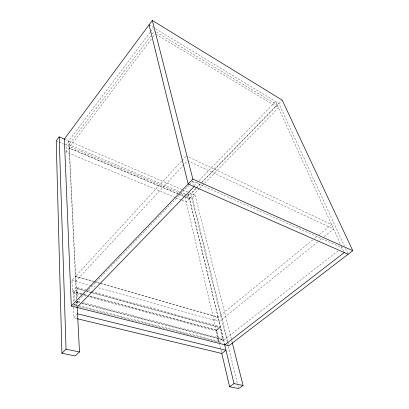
<?xml version="1.0" encoding="UTF-8"?>
<svg xmlns="http://www.w3.org/2000/svg" width="409" height="409" viewBox="0 0 409 409"><rect width="100%" height="100%" fill="white"/><g stroke="black" fill="none" stroke-linecap="round" stroke-linejoin="round"><path stroke-width="0.31" stroke-dasharray="2.04 1.53" d="M150.2 32.193L68.738 140.941L76.57 299.782M150.584 31.682L153.263 28.109M150.67 36.089L68.922 144.658L179.362 191.606M152.204 34.049L154.51 30.992M151.412 39.029L69.08 147.879L177.757 193.713M152.951 36.994L155.256 33.942M175.594 197.619L66.304 152.163L69.331 148.16L178.769 194.295M181.545 161.064L75.42 276.458L93.804 281.709M181.979 160.594L186.294 155.906M81.657 293.866L72.439 291.392L71.953 280.359L75.706 276.274L93.482 281.356M75.665 281.392L187.526 160.752M72.439 291.392L76.258 287.317L86.723 290.185M73.794 301.566L73.395 292.737L77.245 288.693M76.892 306.259L76.688 302.133L188.784 185.43M189.224 184.97L192.757 181.294L342.093 247.747L340.078 249.316M73.513 305.533L76.984 301.919L80.072 302.716M77.889 301.29L73.968 305.344L77.056 306.126M185.758 194.024L184.577 195.241L179.295 193.007M194.106 185.666L275.594 101.498L340.308 243.82M195.87 188.309L188.764 195.604L179.95 191.857M196.31 187.854L200.308 183.753M202.087 181.928L277.138 104.888L155.052 31.319M196.105 188.462L191.213 193.488L227.726 341.438M196.555 188.007L282.205 100.133M199.336 188.626L189.505 198.667L184.214 196.438M199.786 188.166L204.255 183.6M204.704 183.145L278.473 107.823L155.809 34.269M76.703 318.601L73.605 317.854L77.577 313.805M228.145 345.799L191.877 198.334L195.032 195.129L189.408 192.716M213.958 320.16L217.915 316.924L100.225 283.284M312.819 239.868L218.186 317.226L99.929 283.457M314.792 238.258L317.256 236.244M319.23 234.628L331.551 224.556L186.867 156.177M317.742 241.847L219.255 321.638L97.756 287.583M319.72 240.241L322.195 238.237M324.173 236.632L333.575 229.014L188.104 161.023M79.525 306.735L218.483 342.036L222.583 338.805L219.884 327.599L215.845 330.84L73.395 292.737M219.321 342.982L223.437 339.772L80.691 302.88M338.064 250.891L223.718 340.089L80.394 303.089M74.673 304.608L77.761 305.395M78.38 305.554L219.229 341.459L216.591 330.262L87.659 295.666M77.868 301.285L80.962 302.087M83.431 302.706L222.588 338.826M76.688 302.133L79.775 302.931M81.493 294.01L74.09 292.021L74.494 300.835M82.107 294.173L87.04 295.497M84.116 294.531L87.189 295.354M89.648 296.014L216.274 330.017L220.298 326.791L92.879 291.873M77.224 288.667L84.602 290.681L77.224 288.688L77.705 298.135M91.979 292.696L87.061 291.351L90.752 292.379M92.598 292.864L219.884 327.599M91.365 292.547L219.889 327.619L215.86 330.845L218.483 342.036M87.337 290.354L92.26 291.704M71.953 280.359L89.781 285.354M90.394 285.518L95.312 286.903M94.096 281.53L99.612 283.105M94.418 281.883L99.315 283.284M176.182 197.859L181.468 200.062M182.056 200.303L186.172 202.015L189.357 198.759L185.241 197.02M56.222 140.9L58.518 141.872M59.095 142.117L63.692 144.06M64.264 144.305L178.707 192.757M186.264 195.957L191.877 198.334M178.339 193.958L183.631 196.187M179.357 194.541L184.653 196.775M65.45 139.53L181.872 189.479M182.46 189.735L187.721 191.99M149.07 24.826L153.436 27.469M155.619 28.794L278.912 103.508L344.419 246.121M345.487 248.437L347.614 253.079M341.367 246.146L343.79 251.469M192.685 181.023L193.784 185.354M195.032 195.129L232.154 342.205M227.879 342.062L228.488 344.536M228.299 346.418L237.747 384.833M237.9 385.452L238.662 388.55M188.36 193.932L224.71 344.194M188.171 193.835L224.331 343.478M185.016 197.107L219.234 342.599M219.382 343.223L221.576 352.548M76.81 298.432L68.978 141.049L65.987 145.037L66.304 152.163M76.969 301.617L77.204 306.3M73.134 307.231L73.605 317.854"/><path stroke-width="0.61" d="M64.949 139.316L59.187 136.846L56.222 140.9L61.902 353.279L75.282 355.948L79.474 351.96L77.255 307.353M152.317 20.45L64.356 139.06L71.294 306.009L228.795 345.774L352.778 250.686L282.205 100.133L152.317 20.45L192.864 179.081L352.778 250.686M71.294 306.009L192.864 179.081M76.948 307.435L194.101 186.591M61.902 353.279L66.059 349.209L59.187 136.846M224.853 344.777L344.271 252.532M221.719 353.171L229.618 386.745L234.03 383.611L243.074 385.462L232.312 342.824M243.074 385.462L238.662 388.55L229.618 386.745M66.059 349.209L79.474 351.96M77.321 318.749L221.79 353.468L225.972 350.273L77.577 313.805M348.151 254.234L188.166 183.984L149.07 24.826M224.587 344.542L234.03 383.611"/></g></svg>
